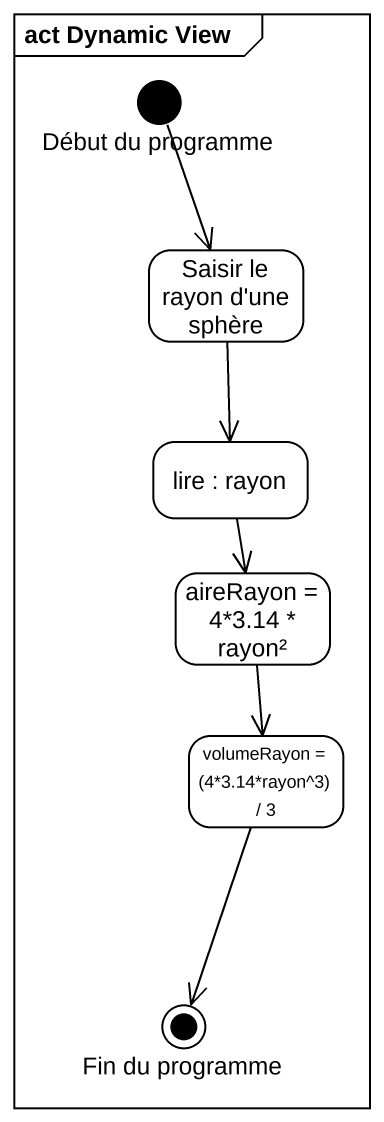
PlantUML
@startuml
mainframe act Dynamic View
hide empty description
state "Début du programme" as Début_du_programme <<start>>
state "Saisir le rayon d'une sphère" as Saisir_le_rayon_d_une_sphère
state "lire : rayon" as lire_rayon
state "aireRayon = 4*3.14 * rayon²" as aireRayon_4_3_14_rayon
state "volumeRayon = (4*3.14*rayon^3) / 3" as volumeRayon_4_3_14_rayon_3_3
state "Fin du programme" as Fin_du_programme <<end>>
Début_du_programme --> Saisir_le_rayon_d_une_sphère
Saisir_le_rayon_d_une_sphère --> lire_rayon
lire_rayon --> aireRayon_4_3_14_rayon
aireRayon_4_3_14_rayon --> volumeRayon_4_3_14_rayon_3_3
volumeRayon_4_3_14_rayon_3_3 --> Fin_du_programme
@enduml
